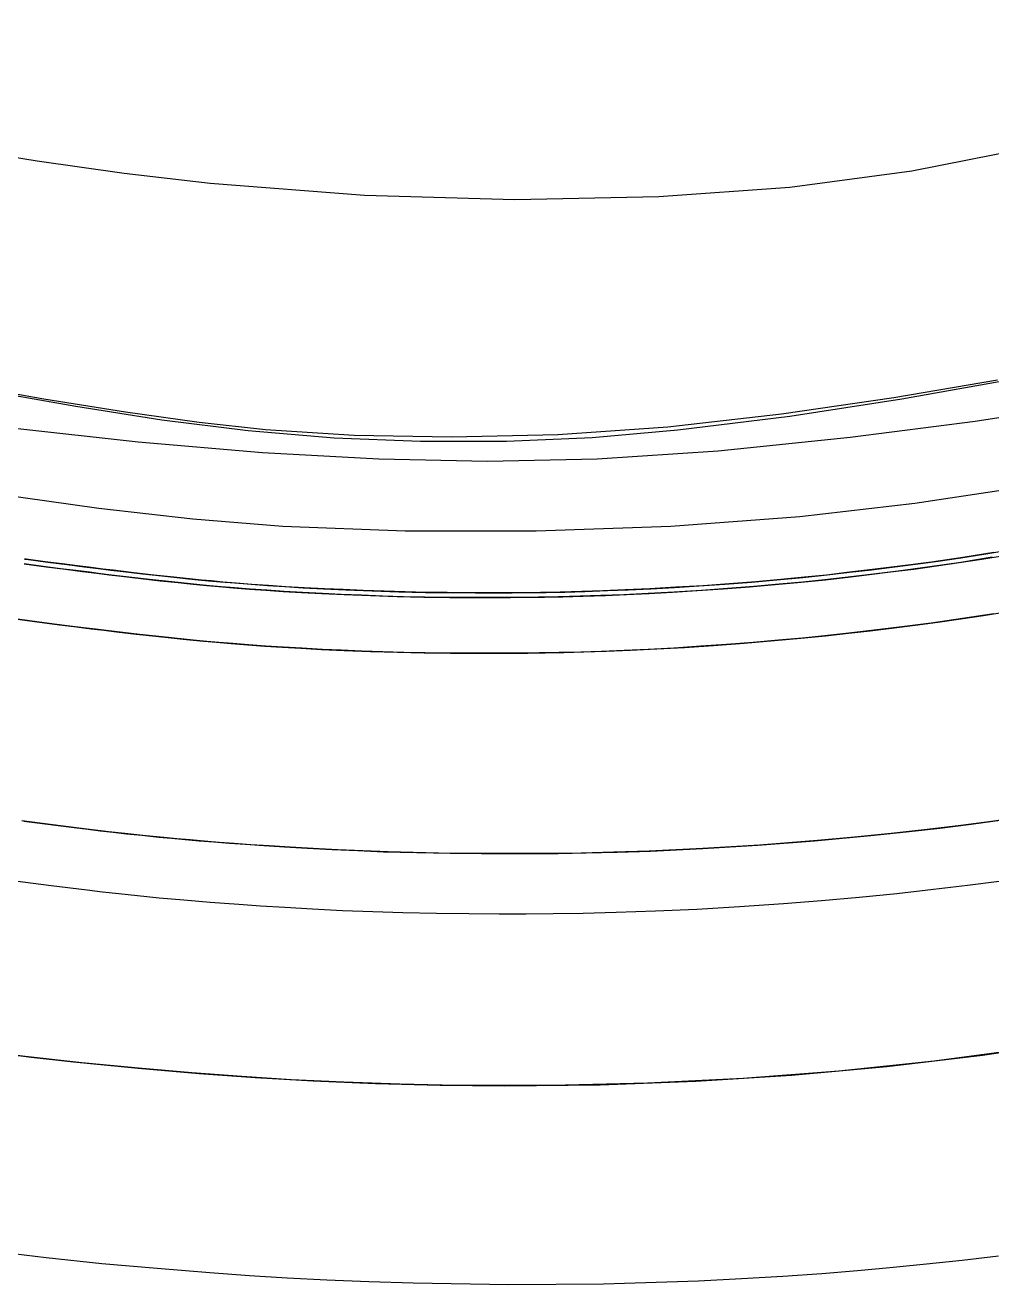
# Model space of a CAD drawing. Extents: x -120222 to -41942, y -19134 to 30932.
# Drawn here: x -97529.3 to -97446.9, y 4018.7 to 4126.1 of the extents above; entities that cross this region are included whole.
import ezdxf

# ---------------------------------------------------------------- set-up
doc = ezdxf.new("R2010")
doc.units = 0
doc.header["$LTSCALE"] = 150
doc.header["$MEASUREMENT"] = 0
doc.layers.get('0').update_dxf_attribs({"linetype": 'CONTINUOUS'})
doc.layers.add('_____', color=7, linetype='CONTINUOUS')

# ---------------------------------------------------------------- blocks, each defined once
blk = doc.blocks.new('____-461')
at = {"color": 1, "linetype": 'Continuous'}
for points in [[(-103965.32, -456.94, 0), (-103954.8, -458.12, 0), (-103944.2, -459.01, 0), (-103934.27, -459.56, 0), (-103925.01, -459.76, 0), (-103915.65, -459.56, 0), (-103905.34, -458.88, 0), (-103894.1, -457.72, 0), (-103883.43, -456.34, 0), (-103875.88, -455.17, 0), (-103869.61, -453.99, 0), (-103864.03, -452.67, 0), (-103857.6, -450.88, 0), (-103850.23, -448.6, 0), (-103839.32, -444.93, 0), (-103828.52, -440.96, 0), (-103818.2, -436.83, 0), (-103805.21, -431.03, 0), (-103793.26, -424.9, 0)], [(-103970.98, -432.91, 0), (-103963.41, -434.16, 0), (-103955.98, -435.2, 0), (-103948.65, -436.05, 0), (-103935.49, -437.08, 0), (-103922.69, -437.45, 0), (-103910.39, -437.19, 0), (-103899.22, -436.38, 0), (-103888.82, -435.01, 0), (-103879.19, -433.09, 0), (-103869.69, -430.73, 0), (-103859.79, -428, 0), (-103849.69, -424.98, 0), (-103839.22, -421.59, 0), (-103828.44, -417.37, 0), (-103817.41, -412.13, 0), (-103805.87, -405.72, 0), (-103794.18, -398.35, 0)], [(-103798.47, -436.05, 0), (-103800.64, -437.43, 0), (-103803.07, -438.82, 0), (-103806.28, -440.33, 0), (-103810.26, -441.96, 0), (-103815.01, -443.7, 0), (-103820.38, -445.54, 0), (-103828.44, -448.27, 0), (-103837.15, -451.16, 0), (-103846.2, -454.07, 0), (-103854.8, -456.59, 0), (-103862.91, -458.68, 0), (-103870.78, -460.41, 0), (-103879.33, -461.97, 0), (-103888.56, -463.36, 0), (-103898.37, -464.5, 0), (-103909.39, -465.33, 0), (-103920.85, -465.74, 0), (-103932.04, -465.74, 0), (-103942.46, -465.33, 0), (-103950.14, -464.72, 0), (-103958.15, -463.81, 0), (-103966.86, -462.58, 0)], [(-103881.53, -452.85, 0), (-103890.36, -454.36, 0), (-103899.95, -455.76, 0), (-103909.64, -456.86, 0), (-103919.02, -457.51, 0), (-103928.05, -457.71, 0), (-103936.39, -457.56, 0), (-103943.95, -457.08, 0), (-103949.6, -456.45, 0), (-103955.87, -455.59, 0), (-103962.84, -454.47, 0), (-103970.48, -453.12, 0)], [(-103840.38, -443.49, 0), (-103845.05, -444.62, 0), (-103849.4, -445.68, 0), (-103853.44, -446.67, 0), (-103857.16, -447.6, 0), (-103860.61, -448.47, 0), (-103864.03, -449.29, 0), (-103872.08, -451.12, 0), (-103880.11, -452.76, 0), (-103889.68, -454.48, 0), (-103899.23, -455.94, 0), (-103908.77, -457.13, 0), (-103916.08, -457.76, 0), (-103923.4, -458.08, 0), (-103930.73, -458.09, 0), (-103938.08, -457.79, 0), (-103945.43, -457.18, 0), (-103952.79, -456.27, 0), (-103960.11, -455.1, 0), (-103969.34, -453.49, 0)], [(-103881.98, -467.96, 0), (-103884.64, -468.39, 0), (-103887.3, -468.77, 0), (-103889.99, -469.13, 0), (-103892.82, -469.48, 0), (-103894.5, -469.68, 0), (-103896.25, -469.87, 0), (-103898.13, -470.07, 0), (-103900.14, -470.26, 0), (-103902.29, -470.44, 0), (-103904.56, -470.62, 0), (-103906.77, -470.78, 0), (-103909.09, -470.93, 0), (-103911.31, -471.05, 0), (-103913.4, -471.15, 0), (-103915.34, -471.22, 0), (-103917.11, -471.28, 0), (-103918.96, -471.33, 0), (-103920.65, -471.36, 0), (-103922.24, -471.38, 0), (-103923.73, -471.39, 0), (-103925.2, -471.4, 0), (-103926.82, -471.39, 0), (-103928.61, -471.38, 0), (-103930.38, -471.35, 0), (-103932.17, -471.32, 0), (-103933.96, -471.27, 0), (-103935.75, -471.2, 0), (-103937.48, -471.13, 0), (-103939.07, -471.05, 0), (-103940.8, -470.96, 0), (-103942.36, -470.87, 0), (-103943.84, -470.77, 0), (-103945.25, -470.67, 0), (-103946.58, -470.57, 0), (-103947.72, -470.47, 0), (-103948.7, -470.38, 0), (-103949.55, -470.3, 0), (-103950.33, -470.23, 0), (-103951.92, -470.06, 0), (-103953.59, -469.88, 0), (-103955.33, -469.68, 0), (-103957.06, -469.48, 0), (-103957.97, -469.37, 0), (-103958.96, -469.24, 0), (-103960.11, -469.1, 0), (-103961.42, -468.93, 0), (-103962.89, -468.74, 0), (-103964.51, -468.53, 0)], [(-103964.51, -468.53, 0), (-103962.65, -468.77, 0), (-103961, -468.98, 0), (-103959.56, -469.17, 0), (-103958.33, -469.32, 0), (-103957.27, -469.45, 0), (-103956.22, -469.58, 0), (-103954.57, -469.77, 0), (-103952.93, -469.96, 0), (-103951.39, -470.12, 0), (-103950.65, -470.19, 0), (-103949.83, -470.27, 0), (-103948.94, -470.36, 0), (-103947.92, -470.45, 0), (-103946.71, -470.56, 0), (-103945.32, -470.67, 0), (-103943.9, -470.77, 0), (-103942.43, -470.87, 0), (-103940.87, -470.96, 0), (-103939.15, -471.05, 0), (-103937.23, -471.14, 0), (-103935, -471.23, 0), (-103932.72, -471.3, 0), (-103930.44, -471.35, 0), (-103928.21, -471.38, 0), (-103926.18, -471.39, 0), (-103924.38, -471.4, 0), (-103923.05, -471.39, 0), (-103921.64, -471.37, 0), (-103920.15, -471.35, 0), (-103918.58, -471.32, 0), (-103916.85, -471.27, 0), (-103914.94, -471.21, 0), (-103913.15, -471.14, 0), (-103911.24, -471.05, 0), (-103909.23, -470.94, 0), (-103907.12, -470.8, 0), (-103904.93, -470.65, 0), (-103902.66, -470.47, 0), (-103900.49, -470.29, 0), (-103898.26, -470.08, 0), (-103896.19, -469.87, 0), (-103894.27, -469.65, 0), (-103892.43, -469.43, 0), (-103890.65, -469.21, 0), (-103888.66, -468.96, 0), (-103886.72, -468.69, 0), (-103884.79, -468.41, 0), (-103882.85, -468.11, 0), (-103880.96, -467.8, 0)], [(-103964.36, -468.13, 0), (-103962.5, -468.37, 0), (-103960.85, -468.58, 0), (-103959.41, -468.76, 0), (-103958.18, -468.92, 0), (-103957.12, -469.05, 0), (-103956.07, -469.17, 0), (-103954.42, -469.37, 0), (-103952.78, -469.55, 0), (-103951.24, -469.71, 0), (-103950.5, -469.79, 0), (-103949.68, -469.87, 0), (-103948.79, -469.96, 0), (-103947.77, -470.05, 0), (-103946.56, -470.15, 0), (-103945.17, -470.26, 0), (-103943.76, -470.36, 0), (-103942.28, -470.46, 0), (-103940.73, -470.56, 0), (-103939.01, -470.65, 0), (-103937.09, -470.74, 0), (-103934.85, -470.83, 0), (-103932.57, -470.9, 0), (-103930.3, -470.95, 0), (-103928.06, -470.97, 0), (-103926.03, -470.99, 0), (-103924.23, -470.99, 0), (-103922.9, -470.98, 0), (-103921.49, -470.97, 0), (-103920, -470.95, 0), (-103918.43, -470.92, 0), (-103916.7, -470.87, 0), (-103914.79, -470.8, 0), (-103913.01, -470.73, 0), (-103911.09, -470.64, 0), (-103909.08, -470.53, 0), (-103906.98, -470.4, 0), (-103904.78, -470.24, 0), (-103902.51, -470.07, 0), (-103900.34, -469.88, 0), (-103898.11, -469.67, 0), (-103896.04, -469.46, 0), (-103894.13, -469.24, 0), (-103892.28, -469.03, 0), (-103890.5, -468.81, 0), (-103888.52, -468.55, 0), (-103886.58, -468.29, 0), (-103884.64, -468, 0), (-103882.7, -467.7, 0), (-103880.82, -467.39, 0)], [(-103964.36, -468.13, 0), (-103962.5, -468.37, 0), (-103960.85, -468.58, 0), (-103959.41, -468.76, 0), (-103958.18, -468.92, 0), (-103957.12, -469.05, 0), (-103956.07, -469.17, 0), (-103954.42, -469.37, 0), (-103952.78, -469.55, 0), (-103951.24, -469.71, 0), (-103950.5, -469.79, 0), (-103949.68, -469.87, 0), (-103948.79, -469.96, 0), (-103947.77, -470.05, 0), (-103946.56, -470.15, 0), (-103945.17, -470.26, 0), (-103943.76, -470.36, 0), (-103942.28, -470.46, 0), (-103940.73, -470.56, 0), (-103939.01, -470.65, 0), (-103937.09, -470.74, 0), (-103934.85, -470.83, 0), (-103932.57, -470.9, 0), (-103930.3, -470.95, 0), (-103928.06, -470.97, 0), (-103926.03, -470.99, 0), (-103924.23, -470.99, 0), (-103922.9, -470.98, 0), (-103921.49, -470.97, 0), (-103920, -470.95, 0), (-103918.43, -470.92, 0), (-103916.7, -470.87, 0), (-103914.79, -470.8, 0), (-103913.01, -470.73, 0), (-103911.09, -470.64, 0), (-103909.08, -470.53, 0), (-103906.98, -470.4, 0), (-103904.78, -470.24, 0), (-103902.51, -470.07, 0), (-103900.34, -469.88, 0), (-103898.11, -469.67, 0), (-103896.04, -469.46, 0), (-103894.13, -469.24, 0), (-103892.28, -469.03, 0), (-103890.5, -468.81, 0), (-103888.52, -468.55, 0), (-103886.58, -468.29, 0), (-103884.64, -468, 0), (-103882.7, -467.7, 0), (-103880.82, -467.39, 0)], [(-103964.36, -468.13, 0), (-103962.5, -468.37, 0), (-103960.85, -468.58, 0), (-103959.41, -468.76, 0), (-103958.18, -468.92, 0), (-103957.12, -469.05, 0), (-103956.07, -469.17, 0), (-103954.42, -469.37, 0), (-103952.78, -469.55, 0), (-103951.24, -469.71, 0), (-103950.5, -469.79, 0), (-103949.68, -469.87, 0), (-103948.79, -469.96, 0), (-103947.77, -470.05, 0), (-103946.56, -470.15, 0), (-103945.17, -470.26, 0), (-103943.76, -470.36, 0), (-103942.28, -470.46, 0), (-103940.73, -470.56, 0), (-103939.01, -470.65, 0), (-103937.09, -470.74, 0), (-103934.85, -470.83, 0), (-103932.57, -470.9, 0), (-103930.3, -470.95, 0), (-103928.06, -470.97, 0), (-103926.03, -470.99, 0), (-103924.23, -470.99, 0), (-103922.9, -470.98, 0), (-103921.49, -470.97, 0), (-103920, -470.95, 0), (-103918.43, -470.92, 0), (-103916.7, -470.87, 0), (-103914.79, -470.8, 0), (-103913.01, -470.73, 0), (-103911.09, -470.64, 0), (-103909.08, -470.53, 0), (-103906.98, -470.4, 0), (-103904.78, -470.24, 0), (-103902.51, -470.07, 0), (-103900.34, -469.88, 0), (-103898.11, -469.67, 0), (-103896.04, -469.46, 0), (-103894.13, -469.24, 0), (-103892.28, -469.03, 0), (-103890.5, -468.81, 0), (-103888.52, -468.55, 0), (-103886.58, -468.29, 0), (-103884.64, -468, 0), (-103882.7, -467.7, 0), (-103880.82, -467.39, 0)], [(-103881.84, -467.56, 0), (-103884.49, -467.98, 0), (-103887.16, -468.37, 0), (-103889.84, -468.72, 0), (-103892.67, -469.07, 0), (-103894.36, -469.27, 0), (-103896.11, -469.47, 0), (-103897.98, -469.66, 0), (-103900, -469.85, 0), (-103902.14, -470.04, 0), (-103904.41, -470.22, 0), (-103906.62, -470.38, 0), (-103908.95, -470.52, 0), (-103911.16, -470.65, 0), (-103913.26, -470.74, 0), (-103915.19, -470.82, 0), (-103916.97, -470.88, 0), (-103918.81, -470.92, 0), (-103920.5, -470.96, 0), (-103922.09, -470.98, 0), (-103923.58, -470.99, 0), (-103925.05, -470.99, 0), (-103926.67, -470.99, 0), (-103928.46, -470.97, 0), (-103930.23, -470.95, 0), (-103932.02, -470.91, 0), (-103933.81, -470.86, 0), (-103935.6, -470.8, 0), (-103937.33, -470.72, 0), (-103938.92, -470.65, 0), (-103940.65, -470.56, 0), (-103942.21, -470.47, 0), (-103943.69, -470.37, 0), (-103945.11, -470.27, 0), (-103946.43, -470.16, 0), (-103947.57, -470.07, 0), (-103948.55, -469.98, 0), (-103949.4, -469.9, 0), (-103950.18, -469.82, 0), (-103951.77, -469.66, 0), (-103953.45, -469.48, 0), (-103955.18, -469.28, 0), (-103956.92, -469.07, 0), (-103957.82, -468.96, 0), (-103958.82, -468.84, 0), (-103959.97, -468.69, 0), (-103961.27, -468.53, 0), (-103962.74, -468.34, 0), (-103964.36, -468.13, 0)], [(-103881.85, -472.77, 0), (-103884.52, -473.19, 0), (-103887.19, -473.57, 0), (-103889.9, -473.92, 0), (-103892.76, -474.27, 0), (-103894.46, -474.47, 0), (-103896.25, -474.66, 0), (-103898.16, -474.85, 0), (-103900.2, -475.04, 0), (-103902.37, -475.22, 0), (-103904.63, -475.4, 0), (-103906.81, -475.55, 0), (-103909.11, -475.7, 0), (-103911.3, -475.81, 0), (-103913.37, -475.91, 0), (-103915.29, -475.98, 0), (-103917.05, -476.04, 0), (-103918.89, -476.09, 0), (-103920.58, -476.12, 0), (-103922.18, -476.14, 0), (-103923.68, -476.15, 0), (-103925.16, -476.15, 0), (-103926.79, -476.15, 0), (-103928.58, -476.13, 0), (-103930.35, -476.11, 0), (-103932.15, -476.07, 0), (-103933.94, -476.02, 0), (-103935.73, -475.96, 0), (-103937.48, -475.89, 0), (-103939.09, -475.81, 0), (-103940.85, -475.72, 0), (-103942.43, -475.63, 0), (-103943.94, -475.53, 0), (-103945.38, -475.43, 0), (-103946.73, -475.32, 0), (-103947.92, -475.22, 0), (-103948.94, -475.13, 0), (-103949.83, -475.05, 0), (-103950.64, -474.97, 0), (-103951.95, -474.84, 0), (-103953.28, -474.7, 0), (-103954.69, -474.54, 0), (-103956.11, -474.38, 0), (-103957.53, -474.21, 0), (-103958.45, -474.09, 0), (-103959.46, -473.97, 0), (-103960.62, -473.82, 0), (-103961.95, -473.65, 0), (-103963.44, -473.46, 0), (-103965.09, -473.25, 0)], [(-103965.09, -473.25, 0), (-103963.2, -473.49, 0), (-103961.52, -473.71, 0), (-103960.06, -473.89, 0), (-103958.82, -474.05, 0), (-103957.74, -474.18, 0), (-103956.66, -474.31, 0), (-103954.98, -474.51, 0), (-103953.3, -474.69, 0), (-103951.74, -474.86, 0), (-103950.96, -474.94, 0), (-103950.12, -475.02, 0), (-103949.19, -475.11, 0), (-103948.12, -475.21, 0), (-103946.87, -475.31, 0), (-103945.44, -475.42, 0), (-103944, -475.53, 0), (-103942.5, -475.63, 0), (-103940.93, -475.72, 0), (-103939.18, -475.81, 0), (-103937.24, -475.9, 0), (-103934.98, -475.99, 0), (-103932.7, -476.06, 0), (-103930.42, -476.11, 0), (-103928.18, -476.14, 0), (-103926.14, -476.15, 0), (-103924.33, -476.15, 0), (-103922.99, -476.15, 0), (-103921.58, -476.13, 0), (-103920.09, -476.11, 0), (-103918.51, -476.08, 0), (-103916.79, -476.03, 0), (-103914.9, -475.97, 0), (-103912.82, -475.88, 0), (-103910.58, -475.78, 0), (-103908.21, -475.64, 0), (-103905.73, -475.48, 0), (-103903.12, -475.28, 0), (-103900.55, -475.07, 0), (-103898.29, -474.87, 0), (-103896.18, -474.66, 0), (-103894.23, -474.44, 0), (-103892.37, -474.22, 0), (-103890.56, -474, 0), (-103888.55, -473.75, 0), (-103886.6, -473.49, 0), (-103884.66, -473.21, 0), (-103882.73, -472.91, 0), (-103880.8, -472.6, 0)], [(-103881.85, -472.77, 0), (-103884.52, -473.19, 0), (-103887.19, -473.57, 0), (-103889.9, -473.92, 0), (-103892.76, -474.27, 0), (-103894.46, -474.47, 0), (-103896.25, -474.66, 0), (-103898.16, -474.85, 0), (-103900.2, -475.04, 0), (-103902.37, -475.22, 0), (-103904.63, -475.4, 0), (-103906.81, -475.55, 0), (-103909.11, -475.7, 0), (-103911.3, -475.81, 0), (-103913.37, -475.91, 0), (-103915.29, -475.98, 0), (-103917.05, -476.04, 0), (-103918.89, -476.09, 0), (-103920.58, -476.12, 0), (-103922.18, -476.14, 0), (-103923.68, -476.15, 0), (-103925.16, -476.15, 0), (-103926.79, -476.15, 0), (-103928.58, -476.13, 0), (-103930.35, -476.11, 0), (-103932.15, -476.07, 0), (-103933.94, -476.02, 0), (-103935.73, -475.96, 0), (-103937.48, -475.89, 0), (-103939.09, -475.81, 0), (-103940.85, -475.72, 0), (-103942.43, -475.63, 0), (-103943.94, -475.53, 0), (-103945.38, -475.43, 0), (-103946.73, -475.32, 0), (-103947.92, -475.22, 0), (-103948.94, -475.13, 0), (-103949.83, -475.05, 0), (-103950.64, -474.97, 0), (-103951.95, -474.84, 0), (-103953.28, -474.7, 0), (-103954.69, -474.54, 0), (-103956.11, -474.38, 0), (-103957.53, -474.21, 0), (-103958.45, -474.09, 0), (-103959.46, -473.97, 0), (-103960.62, -473.82, 0), (-103961.95, -473.65, 0), (-103963.44, -473.46, 0), (-103965.09, -473.25, 0)], [(-103964.5, -468.11, 0), (-103964.42, -468.12, 0), (-103964.36, -468.13, 0)], [(-103964.36, -468.13, 0), (-103964.44, -468.12, 0), (-103964.5, -468.11, 0)], [(-103964.56, -490.47, 0), (-103960.04, -491.04, 0), (-103959.05, -491.16, 0), (-103958.03, -491.29, 0), (-103956.94, -491.41, 0), (-103955.78, -491.54, 0), (-103954.5, -491.67, 0), (-103953.04, -491.82, 0), (-103951.96, -491.92, 0), (-103950.8, -492.03, 0), (-103949.6, -492.14, 0), (-103948.34, -492.24, 0), (-103947.02, -492.34, 0), (-103945.64, -492.44, 0), (-103944.08, -492.54, 0), (-103942.33, -492.65, 0), (-103940.38, -492.77, 0), (-103938.25, -492.88, 0), (-103936.07, -492.98, 0), (-103933.89, -493.07, 0), (-103931.03, -493.14, 0), (-103928.2, -493.19, 0), (-103925.52, -493.22, 0), (-103923.27, -493.23, 0), (-103921.17, -493.23, 0), (-103918.99, -493.21, 0), (-103916.59, -493.17, 0), (-103913.96, -493.1, 0), (-103911.12, -493.01, 0), (-103906.65, -492.8, 0), (-103901.95, -492.51, 0), (-103897.13, -492.14, 0), (-103892.32, -491.7, 0), (-103889.3, -491.38, 0), (-103886.43, -491.05, 0), (-103883.76, -490.72, 0), (-103881.29, -490.39, 0)], [(-103964.56, -490.47, 0), (-103960.04, -491.04, 0), (-103959.05, -491.16, 0), (-103958.03, -491.29, 0), (-103956.94, -491.41, 0), (-103955.78, -491.54, 0), (-103954.5, -491.67, 0), (-103953.04, -491.82, 0), (-103951.96, -491.92, 0), (-103950.8, -492.03, 0), (-103949.6, -492.14, 0), (-103948.34, -492.24, 0), (-103947.02, -492.34, 0), (-103945.64, -492.44, 0), (-103944.08, -492.54, 0), (-103942.33, -492.65, 0), (-103940.38, -492.77, 0), (-103938.25, -492.88, 0), (-103936.07, -492.98, 0), (-103933.89, -493.07, 0), (-103931.03, -493.14, 0), (-103928.2, -493.19, 0), (-103925.52, -493.22, 0), (-103923.27, -493.23, 0), (-103921.17, -493.23, 0), (-103918.99, -493.21, 0), (-103916.59, -493.17, 0), (-103913.96, -493.1, 0), (-103911.12, -493.01, 0), (-103906.65, -492.8, 0), (-103901.95, -492.51, 0), (-103897.13, -492.14, 0), (-103892.32, -491.7, 0), (-103889.3, -491.38, 0), (-103886.43, -491.05, 0), (-103883.76, -490.72, 0), (-103881.29, -490.39, 0)], [(-103879.62, -490.15, 0), (-103882.03, -490.49, 0), (-103884.66, -490.84, 0), (-103887.51, -491.18, 0), (-103890.58, -491.52, 0), (-103893.72, -491.84, 0), (-103896.87, -492.12, 0), (-103901.82, -492.5, 0), (-103906.64, -492.8, 0), (-103911.23, -493.01, 0), (-103914.25, -493.11, 0), (-103917.03, -493.18, 0), (-103919.54, -493.22, 0), (-103921.82, -493.23, 0), (-103924.12, -493.23, 0), (-103926.58, -493.21, 0), (-103929.2, -493.18, 0), (-103931.34, -493.14, 0), (-103933.48, -493.08, 0), (-103935.63, -493, 0), (-103937.77, -492.91, 0), (-103939.89, -492.79, 0), (-103941.85, -492.68, 0), (-103943.62, -492.57, 0), (-103945.2, -492.47, 0), (-103946.6, -492.37, 0), (-103947.9, -492.27, 0), (-103949.16, -492.17, 0), (-103950.36, -492.07, 0), (-103951.51, -491.97, 0), (-103952.6, -491.86, 0), (-103954.41, -491.68, 0), (-103955.95, -491.52, 0), (-103957.33, -491.37, 0), (-103959.85, -491.07, 0), (-103962.29, -490.76, 0), (-103964.73, -490.45, 0)], [(-103881.38, -495.6, 0), (-103884.07, -495.95, 0), (-103886.98, -496.3, 0), (-103890.12, -496.65, 0), (-103893.33, -496.97, 0), (-103896.54, -497.26, 0), (-103899.76, -497.52, 0), (-103903.52, -497.78, 0), (-103907.17, -497.99, 0), (-103910.69, -498.15, 0), (-103914.05, -498.26, 0), (-103916.85, -498.33, 0), (-103919.41, -498.38, 0), (-103921.71, -498.39, 0), (-103924.02, -498.39, 0), (-103926.6, -498.37, 0), (-103929.36, -498.34, 0), (-103932.23, -498.28, 0), (-103934.8, -498.2, 0), (-103937.37, -498.1, 0), (-103939.92, -497.97, 0), (-103942.28, -497.83, 0), (-103944.38, -497.7, 0), (-103946.22, -497.58, 0), (-103948.66, -497.4, 0), (-103950.91, -497.21, 0), (-103953, -497.02, 0), (-103954.85, -496.83, 0), (-103956.44, -496.67, 0), (-103957.85, -496.51, 0), (-103959.16, -496.36, 0), (-103962.23, -495.98, 0), (-103965.29, -495.59, 0)], [(-103878.63, -509.83, 0), (-103886.92, -510.93, 0), (-103895.05, -511.78, 0), (-103903.2, -512.41, 0), (-103911.36, -512.82, 0), (-103919.52, -513.02, 0), (-103927.68, -513, 0), (-103932.48, -512.9, 0), (-103937.25, -512.73, 0), (-103941.76, -512.52, 0), (-103945.97, -512.25, 0), (-103950.22, -511.93, 0), (-103954.78, -511.54, 0), (-103959.61, -511.07, 0), (-103964.43, -510.53, 0), (-103967.84, -510.1, 0)], [(-103878.63, -509.83, 0), (-103886.92, -510.93, 0), (-103895.05, -511.78, 0), (-103903.2, -512.41, 0), (-103911.36, -512.82, 0), (-103919.52, -513.02, 0), (-103927.68, -513, 0), (-103932.48, -512.9, 0), (-103937.25, -512.73, 0), (-103941.76, -512.52, 0), (-103945.97, -512.25, 0), (-103950.22, -511.93, 0), (-103954.78, -511.54, 0), (-103959.61, -511.07, 0), (-103964.43, -510.53, 0), (-103967.84, -510.1, 0)], [(-103967.48, -510.15, 0), (-103963.91, -510.59, 0), (-103960.31, -511, 0), (-103954.79, -511.53, 0), (-103949.6, -511.98, 0), (-103944.81, -512.33, 0), (-103939.87, -512.61, 0), (-103934.55, -512.84, 0), (-103929.06, -512.98, 0), (-103923.57, -513.04, 0), (-103915.41, -512.94, 0), (-103907.25, -512.64, 0), (-103899.09, -512.12, 0), (-103890.95, -511.38, 0), (-103882.79, -510.41, 0), (-103874.34, -509.16, 0)], [(-103881.44, -527.57, 0), (-103884.53, -527.93, 0), (-103887.59, -528.26, 0), (-103890.7, -528.57, 0), (-103893.45, -528.81, 0), (-103896.5, -529.06, 0), (-103899.84, -529.3, 0), (-103903.35, -529.51, 0), (-103907.02, -529.69, 0), (-103915.11, -529.94, 0), (-103923.23, -530.01, 0), (-103931.34, -529.88, 0), (-103935.12, -529.76, 0), (-103938.71, -529.61, 0), (-103942.09, -529.43, 0), (-103945.31, -529.23, 0), (-103948.68, -528.99, 0), (-103953.17, -528.63, 0), (-103957.9, -528.21, 0), (-103962.64, -527.71, 0), (-103967.36, -527.14, 0)], [(-103881.44, -527.57, 0), (-103884.53, -527.93, 0), (-103887.59, -528.26, 0), (-103890.7, -528.57, 0), (-103893.45, -528.81, 0), (-103896.5, -529.06, 0), (-103899.84, -529.3, 0), (-103903.35, -529.51, 0), (-103907.02, -529.69, 0), (-103915.11, -529.94, 0), (-103923.23, -530.01, 0), (-103931.34, -529.88, 0), (-103935.12, -529.76, 0), (-103938.71, -529.61, 0), (-103942.09, -529.43, 0), (-103945.31, -529.23, 0), (-103948.68, -528.99, 0), (-103953.17, -528.63, 0), (-103957.9, -528.21, 0), (-103962.64, -527.71, 0), (-103967.36, -527.14, 0)]]:
    blk.add_polyline3d(points, dxfattribs=at)

msp = doc.modelspace()

# ---------------------------------------------------------------- block references
at = {"layer": '_____', "color": 0}
msp.add_blockref('____-461', (6435.10495, 4548.69799), dxfattribs=at)

doc.saveas('drawing.dxf')
